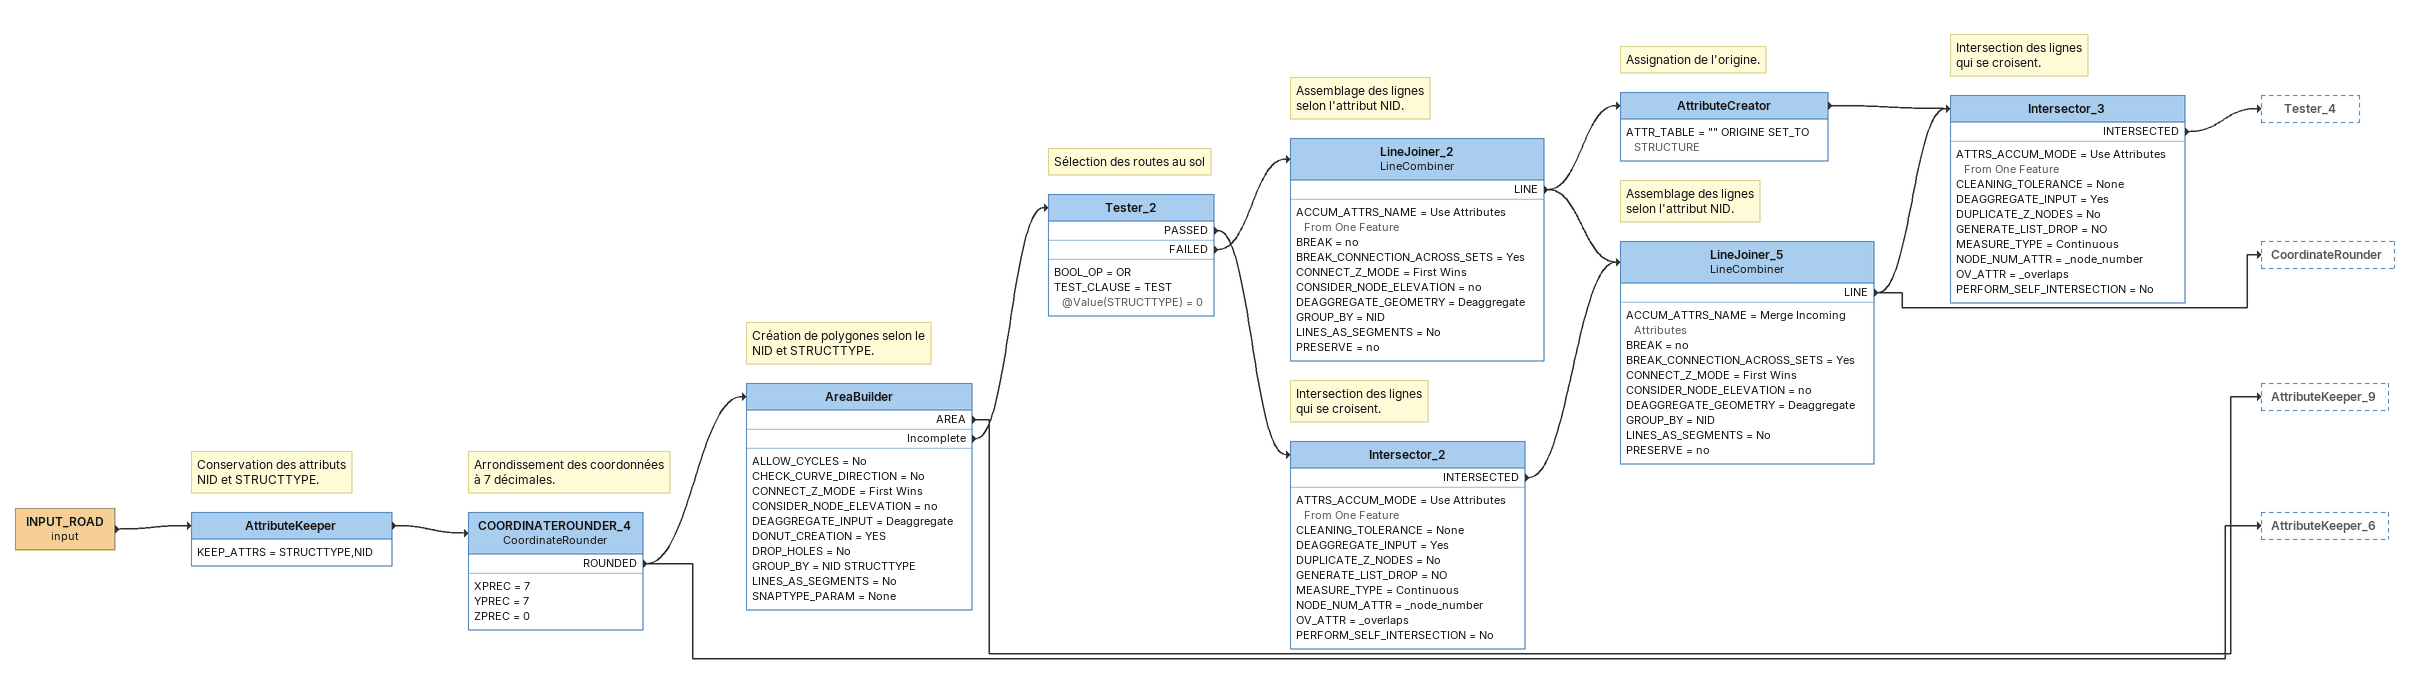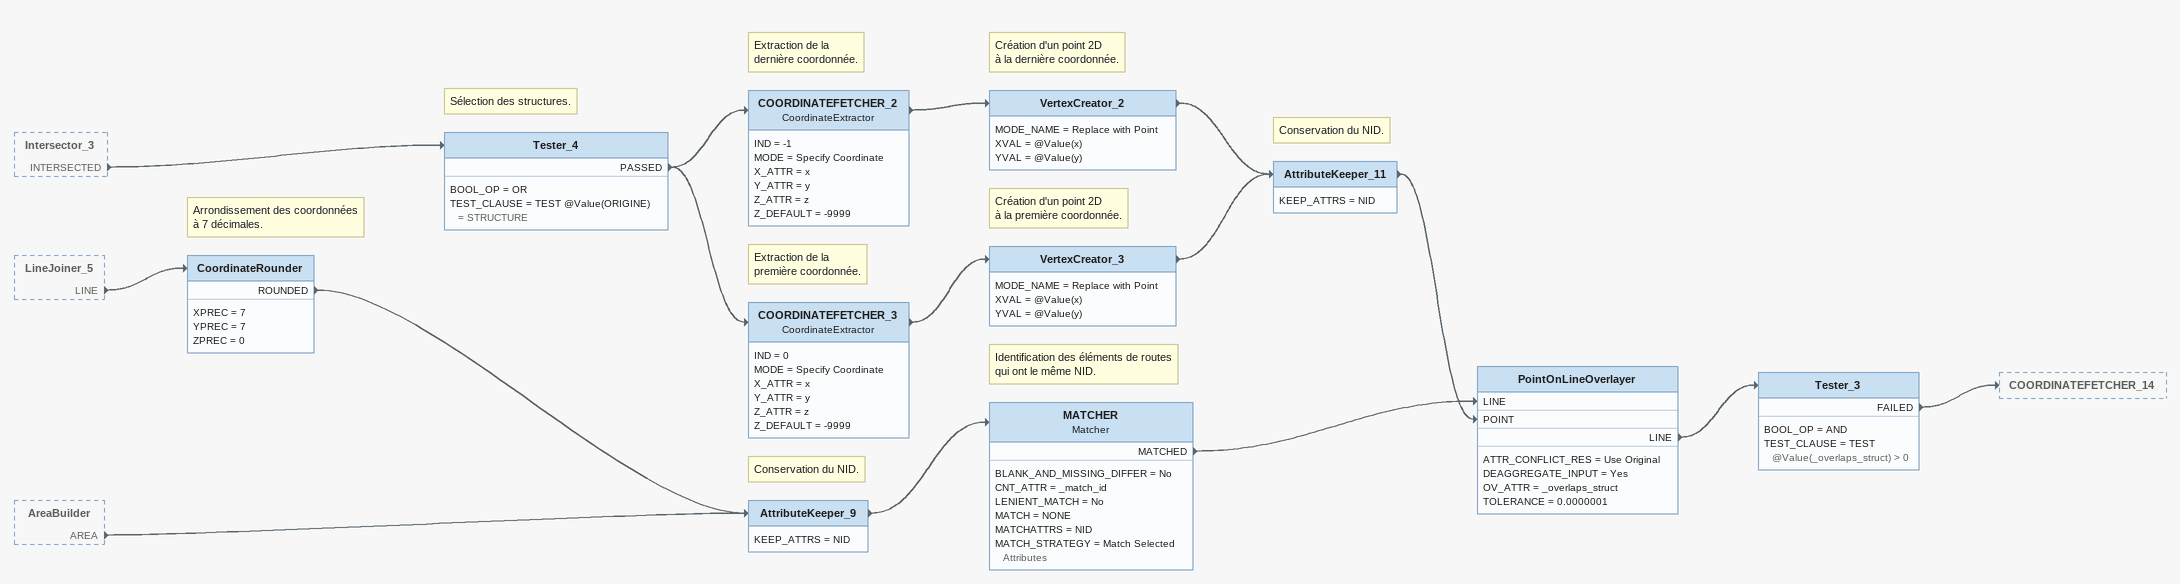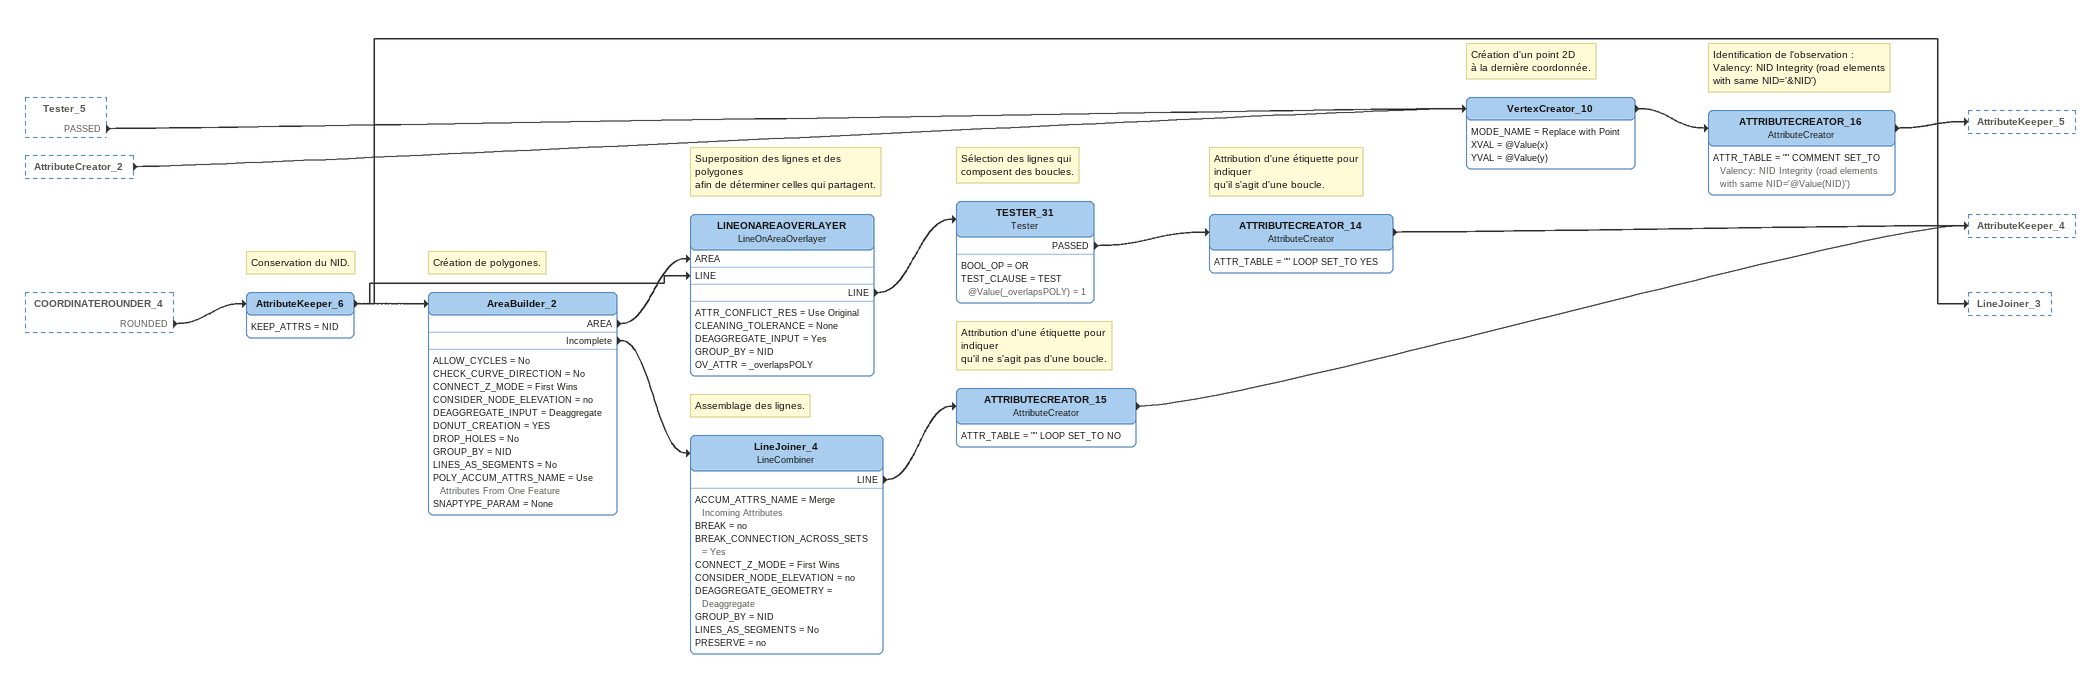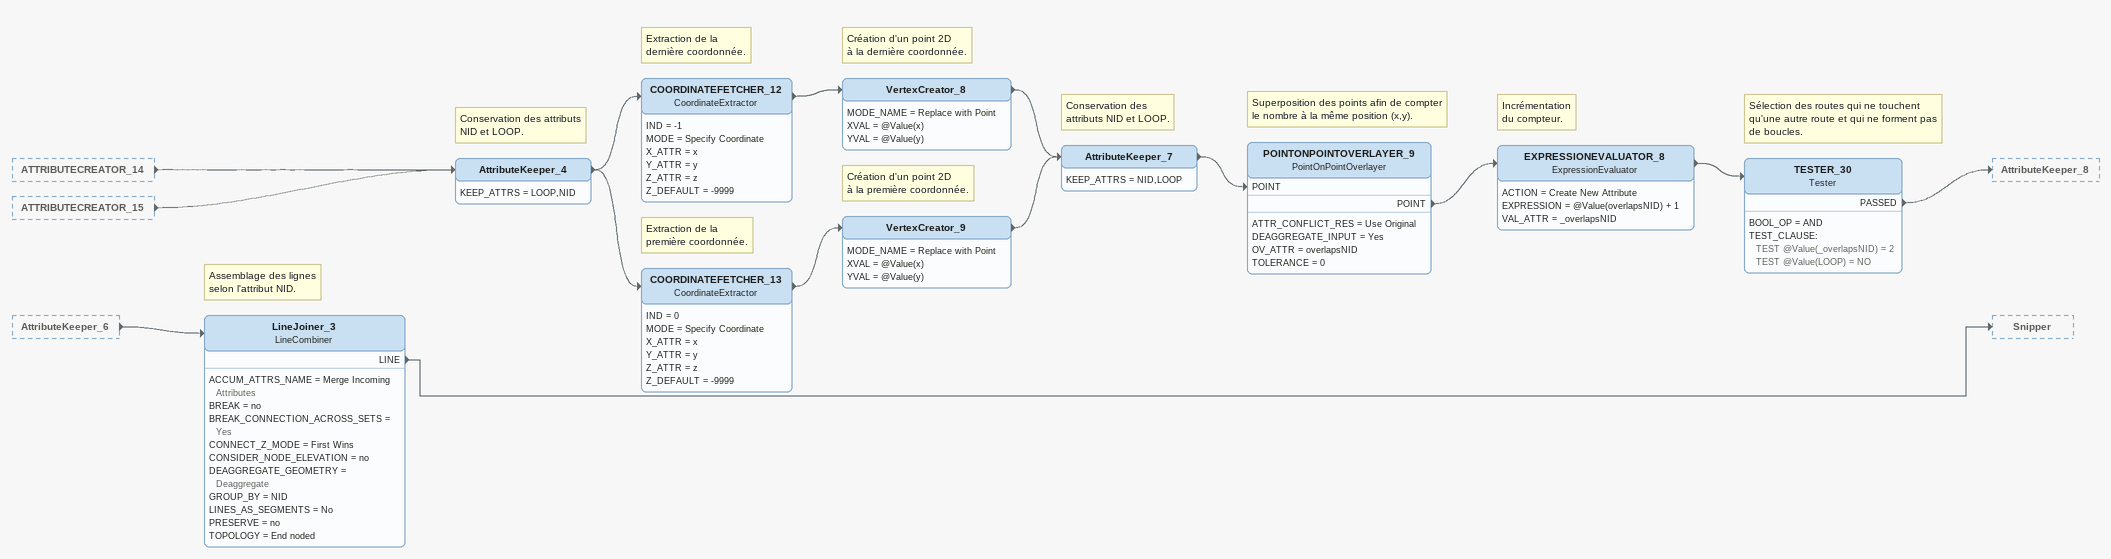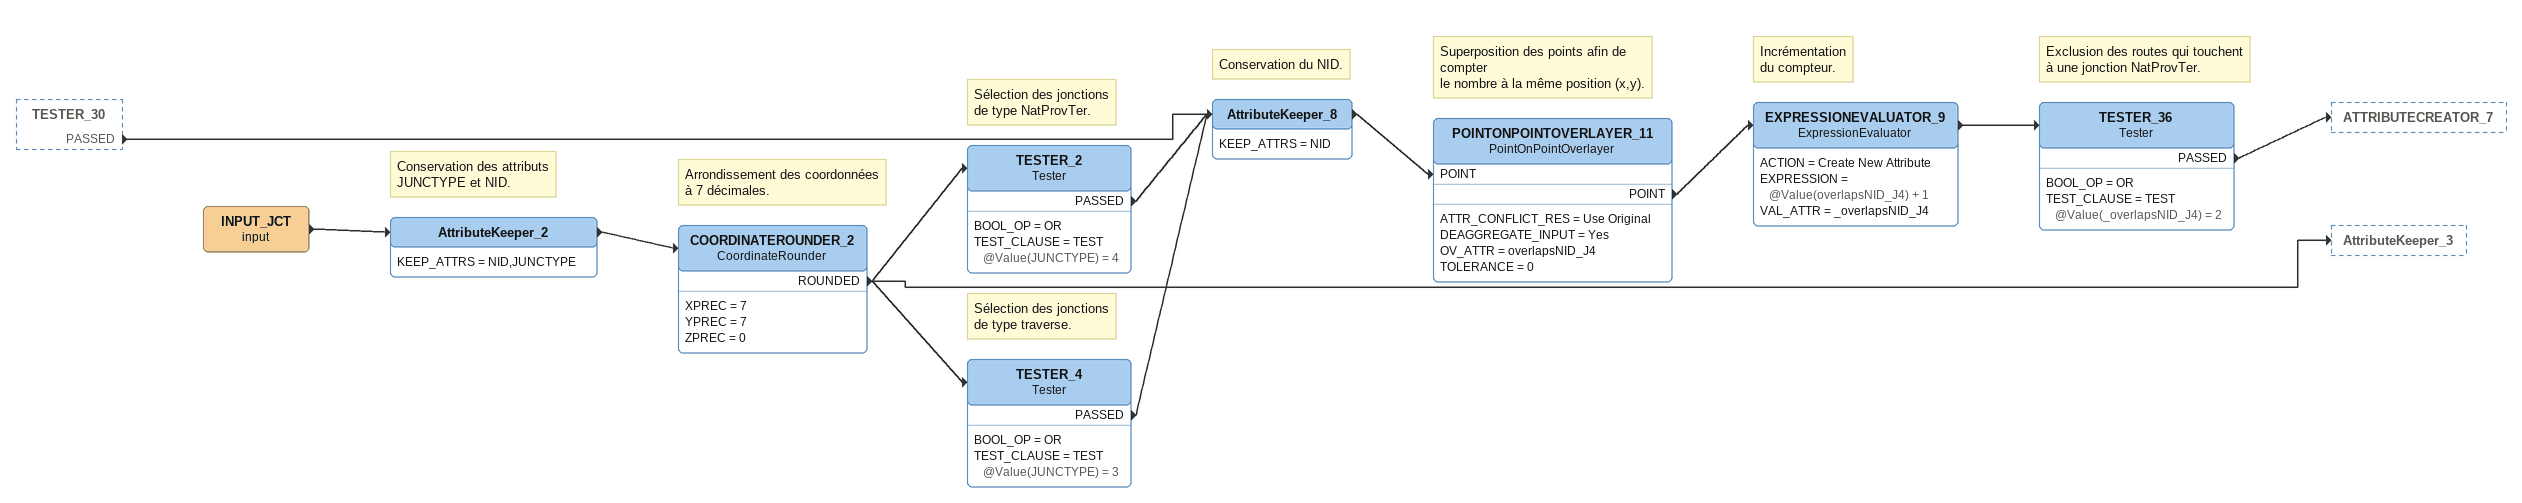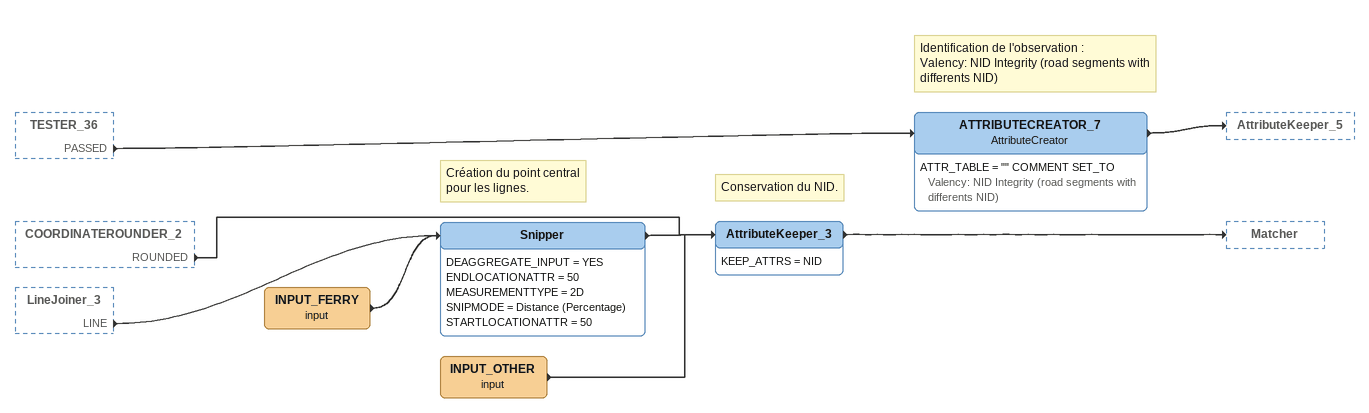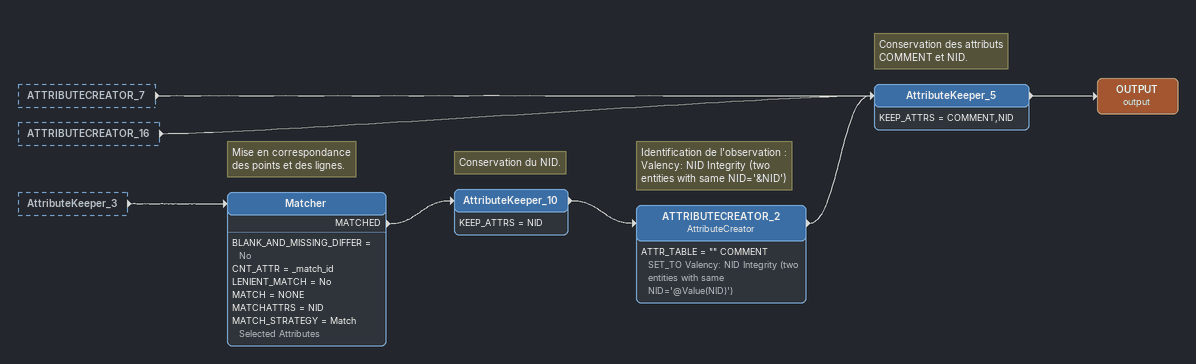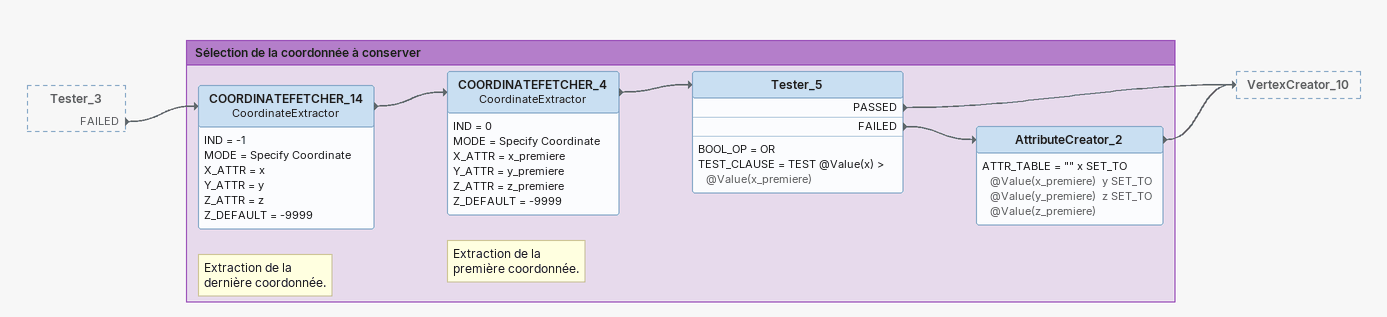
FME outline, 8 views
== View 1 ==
INPUT_ROAD (input)
    -> AttributeKeeper
Note: Conservation des attributs / NID et STRUCTTYPE.
AttributeKeeper
    KEEP_ATTRS = STRUCTTYPE,NID
    -> COORDINATEROUNDER_4
Note: Arrondissement des coordonnées / à 7 décimales.
COORDINATEROUNDER_4: CoordinateRounder
    XPREC = 7
    YPREC = 7
    ZPREC = 0
    ROUNDED -> AreaBuilder
    ROUNDED -> AttributeKeeper_6
Note: Création de polygones selon le / NID et STRUCTTYPE.
AreaBuilder
    ALLOW_CYCLES = No
    CHECK_CURVE_DIRECTION = No
    CONNECT_Z_MODE = First Wins
    CONSIDER_NODE_ELEVATION = no
    DEAGGREGATE_INPUT = Deaggregate
    DONUT_CREATION = YES
    DROP_HOLES = No
    GROUP_BY = NID STRUCTTYPE
    LINES_AS_SEGMENTS = No
    SNAPTYPE_PARAM = None
    AREA -> AttributeKeeper_9
    Incomplete -> Tester_2
Note: Sélection des routes au sol
Tester_2
    BOOL_OP = OR
    TEST_CLAUSE = TEST @Value(STRUCTTYPE) = 0
    PASSED -> Intersector_2
    FAILED -> LineJoiner_2
Note: Assemblage des lignes / selon l'attribut NID.
LineJoiner_2: LineCombiner
    ACCUM_ATTRS_NAME = Use Attributes From One Feature
    BREAK = no
    BREAK_CONNECTION_ACROSS_SETS = Yes
    CONNECT_Z_MODE = First Wins
    CONSIDER_NODE_ELEVATION = no
    DEAGGREGATE_GEOMETRY = Deaggregate
    GROUP_BY = NID
    LINES_AS_SEGMENTS = No
    PRESERVE = no
    LINE -> LineJoiner_5
    LINE -> AttributeCreator
Note: Assignation de l'origine.
AttributeCreator
    ATTR_TABLE = "" ORIGINE SET_TO STRUCTURE
    -> Intersector_3
Note: Intersection des lignes / qui se croisent.
Intersector_2
    ATTRS_ACCUM_MODE = Use Attributes From One Feature
    CLEANING_TOLERANCE = None
    DEAGGREGATE_INPUT = Yes
    DUPLICATE_Z_NODES = No
    GENERATE_LIST_DROP = NO
    MEASURE_TYPE = Continuous
    NODE_NUM_ATTR = _node_number
    OV_ATTR = _overlaps
    PERFORM_SELF_INTERSECTION = No
    INTERSECTED -> LineJoiner_5
Note: Assemblage des lignes / selon l'attribut NID.
LineJoiner_5: LineCombiner
    ACCUM_ATTRS_NAME = Merge Incoming Attributes
    BREAK = no
    BREAK_CONNECTION_ACROSS_SETS = Yes
    CONNECT_Z_MODE = First Wins
    CONSIDER_NODE_ELEVATION = no
    DEAGGREGATE_GEOMETRY = Deaggregate
    GROUP_BY = NID
    LINES_AS_SEGMENTS = No
    PRESERVE = no
    LINE -> Intersector_3
    LINE -> CoordinateRounder
Note: Intersection des lignes / qui se croisent.
Intersector_3
    ATTRS_ACCUM_MODE = Use Attributes From One Feature
    CLEANING_TOLERANCE = None
    DEAGGREGATE_INPUT = Yes
    DUPLICATE_Z_NODES = No
    GENERATE_LIST_DROP = NO
    MEASURE_TYPE = Continuous
    NODE_NUM_ATTR = _node_number
    OV_ATTR = _overlaps
    PERFORM_SELF_INTERSECTION = No
    INTERSECTED -> Tester_4

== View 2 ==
Intersector_3 [outside]
    INTERSECTED -> Tester_4
LineJoiner_5 [outside]
    LINE -> CoordinateRounder
AreaBuilder [outside]
    AREA -> AttributeKeeper_9
Note: Sélection des structures.
Tester_4
    BOOL_OP = OR
    TEST_CLAUSE = TEST @Value(ORIGINE) = STRUCTURE
    PASSED -> COORDINATEFETCHER_2
    PASSED -> COORDINATEFETCHER_3
Note: Extraction de la / dernière coordonnée.
COORDINATEFETCHER_2: CoordinateExtractor
    IND = -1
    MODE = Specify Coordinate
    X_ATTR = x
    Y_ATTR = y
    Z_ATTR = z
    Z_DEFAULT = -9999
    -> VertexCreator_2
Note: Création d'un point 2D / à la dernière coordonnée.
VertexCreator_2
    MODE_NAME = Replace with Point
    XVAL = @Value(x)
    YVAL = @Value(y)
    -> AttributeKeeper_11
Note: Extraction de la / première coordonnée.
COORDINATEFETCHER_3: CoordinateExtractor
    IND = 0
    MODE = Specify Coordinate
    X_ATTR = x
    Y_ATTR = y
    Z_ATTR = z
    Z_DEFAULT = -9999
    -> VertexCreator_3
Note: Création d'un point 2D / à la première coordonnée.
VertexCreator_3
    MODE_NAME = Replace with Point
    XVAL = @Value(x)
    YVAL = @Value(y)
    -> AttributeKeeper_11
Note: Conservation du NID.
AttributeKeeper_11
    KEEP_ATTRS = NID
    -> PointOnLineOverlayer [POINT]
Note: Arrondissement des coordonnées / à 7 décimales.
CoordinateRounder
    XPREC = 7
    YPREC = 7
    ZPREC = 0
    ROUNDED -> AttributeKeeper_9
Note: Conservation du NID.
AttributeKeeper_9
    KEEP_ATTRS = NID
    -> MATCHER
Note: Identification des éléments de routes / qui ont le même NID.
MATCHER: Matcher
    BLANK_AND_MISSING_DIFFER = No
    CNT_ATTR = _match_id
    LENIENT_MATCH = No
    MATCH = NONE
    MATCHATTRS = NID
    MATCH_STRATEGY = Match Selected Attributes
    MATCHED -> PointOnLineOverlayer [LINE]
PointOnLineOverlayer
    ATTR_CONFLICT_RES = Use Original
    DEAGGREGATE_INPUT = Yes
    OV_ATTR = _overlaps_struct
    TOLERANCE = 0.0000001
    LINE -> Tester_3
Tester_3
    BOOL_OP = AND
    TEST_CLAUSE = TEST @Value(_overlaps_struct) > 0
    FAILED -> COORDINATEFETCHER_14

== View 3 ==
Tester_5 [outside]
    PASSED -> VertexCreator_10
AttributeCreator_2 [outside]
    -> VertexCreator_10
COORDINATEROUNDER_4 [outside]
    ROUNDED -> AttributeKeeper_6
Note: Création d'un point 2D / à la dernière coordonnée.
VertexCreator_10
    MODE_NAME = Replace with Point
    XVAL = @Value(x)
    YVAL = @Value(y)
    -> ATTRIBUTECREATOR_16
Note: Identification de l'observation : / Valency: NID Integrity (road elements with same NID='&NID')
ATTRIBUTECREATOR_16: AttributeCreator
    ATTR_TABLE = "" COMMENT SET_TO Valency: NID Integrity (road elements with same NID='@Value(NID)')
    -> AttributeKeeper_5
Note: Conservation du NID.
AttributeKeeper_6
    KEEP_ATTRS = NID
    -> AreaBuilder_2
    -> LINEONAREAOVERLAYER [LINE]
    -> LineJoiner_3
Note: Création de polygones.
AreaBuilder_2
    ALLOW_CYCLES = No
    CHECK_CURVE_DIRECTION = No
    CONNECT_Z_MODE = First Wins
    CONSIDER_NODE_ELEVATION = no
    DEAGGREGATE_INPUT = Deaggregate
    DONUT_CREATION = YES
    DROP_HOLES = No
    GROUP_BY = NID
    LINES_AS_SEGMENTS = No
    POLY_ACCUM_ATTRS_NAME = Use Attributes From One Feature
    SNAPTYPE_PARAM = None
    AREA -> LINEONAREAOVERLAYER [AREA]
    Incomplete -> LineJoiner_4
Note: Superposition des lignes et des polygones / afin de déterminer celles qui partagent.
LINEONAREAOVERLAYER: LineOnAreaOverlayer
    ATTR_CONFLICT_RES = Use Original
    CLEANING_TOLERANCE = None
    DEAGGREGATE_INPUT = Yes
    GROUP_BY = NID
    OV_ATTR = _overlapsPOLY
    LINE -> TESTER_31
Note: Sélection des lignes qui / composent des boucles.
TESTER_31: Tester
    BOOL_OP = OR
    TEST_CLAUSE = TEST @Value(_overlapsPOLY) = 1
    PASSED -> ATTRIBUTECREATOR_14
Note: Attribution d'une étiquette pour indiquer / qu'il s'agit d'une boucle.
ATTRIBUTECREATOR_14: AttributeCreator
    ATTR_TABLE = "" LOOP SET_TO YES
    -> AttributeKeeper_4
Note: Assemblage des lignes.
LineJoiner_4: LineCombiner
    ACCUM_ATTRS_NAME = Merge Incoming Attributes
    BREAK = no
    BREAK_CONNECTION_ACROSS_SETS = Yes
    CONNECT_Z_MODE = First Wins
    CONSIDER_NODE_ELEVATION = no
    DEAGGREGATE_GEOMETRY = Deaggregate
    GROUP_BY = NID
    LINES_AS_SEGMENTS = No
    PRESERVE = no
    LINE -> ATTRIBUTECREATOR_15
Note: Attribution d'une étiquette pour indiquer / qu'il ne s'agit pas d'une boucle.
ATTRIBUTECREATOR_15: AttributeCreator
    ATTR_TABLE = "" LOOP SET_TO NO
    -> AttributeKeeper_4

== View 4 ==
ATTRIBUTECREATOR_14 [outside]
    -> AttributeKeeper_4
ATTRIBUTECREATOR_15 [outside]
    -> AttributeKeeper_4
AttributeKeeper_6 [outside]
    -> LineJoiner_3
Note: Conservation des attributs / NID et LOOP.
AttributeKeeper_4
    KEEP_ATTRS = LOOP,NID
    -> COORDINATEFETCHER_12
    -> COORDINATEFETCHER_13
Note: Extraction de la / dernière coordonnée.
COORDINATEFETCHER_12: CoordinateExtractor
    IND = -1
    MODE = Specify Coordinate
    X_ATTR = x
    Y_ATTR = y
    Z_ATTR = z
    Z_DEFAULT = -9999
    -> VertexCreator_8
Note: Création d'un point 2D / à la dernière coordonnée.
VertexCreator_8
    MODE_NAME = Replace with Point
    XVAL = @Value(x)
    YVAL = @Value(y)
    -> AttributeKeeper_7
Note: Extraction de la / première coordonnée.
COORDINATEFETCHER_13: CoordinateExtractor
    IND = 0
    MODE = Specify Coordinate
    X_ATTR = x
    Y_ATTR = y
    Z_ATTR = z
    Z_DEFAULT = -9999
    -> VertexCreator_9
Note: Création d'un point 2D / à la première coordonnée.
VertexCreator_9
    MODE_NAME = Replace with Point
    XVAL = @Value(x)
    YVAL = @Value(y)
    -> AttributeKeeper_7
Note: Conservation des / attributs NID et LOOP.
AttributeKeeper_7
    KEEP_ATTRS = NID,LOOP
    -> POINTONPOINTOVERLAYER_9 [POINT]
Note: Superposition des points afin de compter / le nombre à la même position (x,y).
POINTONPOINTOVERLAYER_9: PointOnPointOverlayer
    ATTR_CONFLICT_RES = Use Original
    DEAGGREGATE_INPUT = Yes
    OV_ATTR = overlapsNID
    TOLERANCE = 0
    POINT -> EXPRESSIONEVALUATOR_8
Note: Incrémentation / du compteur.
EXPRESSIONEVALUATOR_8: ExpressionEvaluator
    ACTION = Create New Attribute
    EXPRESSION = @Value(overlapsNID) + 1
    VAL_ATTR = _overlapsNID
    -> TESTER_30
Note: Sélection des routes qui ne touchent / qu'une autre route et qui ne forment pas de boucles.
TESTER_30: Tester
    BOOL_OP = AND
    TEST_CLAUSE:
      TEST @Value(_overlapsNID) = 2
      TEST @Value(LOOP) = NO
    PASSED -> AttributeKeeper_8
Note: Assemblage des lignes / selon l'attribut NID.
LineJoiner_3: LineCombiner
    ACCUM_ATTRS_NAME = Merge Incoming Attributes
    BREAK = no
    BREAK_CONNECTION_ACROSS_SETS = Yes
    CONNECT_Z_MODE = First Wins
    CONSIDER_NODE_ELEVATION = no
    DEAGGREGATE_GEOMETRY = Deaggregate
    GROUP_BY = NID
    LINES_AS_SEGMENTS = No
    PRESERVE = no
    TOPOLOGY = End noded
    LINE -> Snipper

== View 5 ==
TESTER_30 [outside]
    PASSED -> AttributeKeeper_8
INPUT_JCT (input)
    -> AttributeKeeper_2
Note: Conservation des attributs / JUNCTYPE et NID.
AttributeKeeper_2
    KEEP_ATTRS = NID,JUNCTYPE
    -> COORDINATEROUNDER_2
Note: Arrondissement des coordonnées / à 7 décimales.
COORDINATEROUNDER_2: CoordinateRounder
    XPREC = 7
    YPREC = 7
    ZPREC = 0
    ROUNDED -> TESTER_2
    ROUNDED -> TESTER_4
    ROUNDED -> AttributeKeeper_3
Note: Sélection des jonctions / de type NatProvTer.
TESTER_2: Tester
    BOOL_OP = OR
    TEST_CLAUSE = TEST @Value(JUNCTYPE) = 4
    PASSED -> AttributeKeeper_8
Note: Sélection des jonctions / de type traverse.
TESTER_4: Tester
    BOOL_OP = OR
    TEST_CLAUSE = TEST @Value(JUNCTYPE) = 3
    PASSED -> AttributeKeeper_8
Note: Conservation du NID.
AttributeKeeper_8
    KEEP_ATTRS = NID
    -> POINTONPOINTOVERLAYER_11 [POINT]
Note: Superposition des points afin de compter / le nombre à la même position (x,y).
POINTONPOINTOVERLAYER_11: PointOnPointOverlayer
    ATTR_CONFLICT_RES = Use Original
    DEAGGREGATE_INPUT = Yes
    OV_ATTR = overlapsNID_J4
    TOLERANCE = 0
    POINT -> EXPRESSIONEVALUATOR_9
Note: Incrémentation / du compteur.
EXPRESSIONEVALUATOR_9: ExpressionEvaluator
    ACTION = Create New Attribute
    EXPRESSION = @Value(overlapsNID_J4) + 1
    VAL_ATTR = _overlapsNID_J4
    -> TESTER_36
Note: Exclusion des routes qui touchent / à une jonction NatProvTer.
TESTER_36: Tester
    BOOL_OP = OR
    TEST_CLAUSE = TEST @Value(_overlapsNID_J4) = 2
    PASSED -> ATTRIBUTECREATOR_7

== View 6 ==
TESTER_36 [outside]
    PASSED -> ATTRIBUTECREATOR_7
COORDINATEROUNDER_2 [outside]
    ROUNDED -> AttributeKeeper_3
LineJoiner_3 [outside]
    LINE -> Snipper
Note: Identification de l'observation : / Valency: NID Integrity (road segments with differents NID)
ATTRIBUTECREATOR_7: AttributeCreator
    ATTR_TABLE = "" COMMENT SET_TO Valency: NID Integrity (road segments with differents NID)
    -> AttributeKeeper_5
INPUT_FERRY (input)
    -> Snipper
Note: Création du point central / pour les lignes.
Snipper
    DEAGGREGATE_INPUT = YES
    ENDLOCATIONATTR = 50
    MEASUREMENTTYPE = 2D
    SNIPMODE = Distance (Percentage)
    STARTLOCATIONATTR = 50
    -> AttributeKeeper_3
INPUT_OTHER (input)
    -> AttributeKeeper_3
Note: Conservation du NID.
AttributeKeeper_3
    KEEP_ATTRS = NID
    -> Matcher

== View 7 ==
ATTRIBUTECREATOR_7 [outside]
    -> AttributeKeeper_5
ATTRIBUTECREATOR_16 [outside]
    -> AttributeKeeper_5
AttributeKeeper_3 [outside]
    -> Matcher
Note: Mise en correspondance / des points et des lignes.
Matcher
    BLANK_AND_MISSING_DIFFER = No
    CNT_ATTR = _match_id
    LENIENT_MATCH = No
    MATCH = NONE
    MATCHATTRS = NID
    MATCH_STRATEGY = Match Selected Attributes
    MATCHED -> AttributeKeeper_10
Note: Conservation du NID.
AttributeKeeper_10
    KEEP_ATTRS = NID
    -> ATTRIBUTECREATOR_2
Note: Identification de l'observation : / Valency: NID Integrity (two entities with same NID='&NID')
ATTRIBUTECREATOR_2: AttributeCreator
    ATTR_TABLE = "" COMMENT SET_TO Valency: NID Integrity (two entities with same NID='@Value(NID)')
    -> AttributeKeeper_5
Note: Conservation des attributs / COMMENT et NID.
AttributeKeeper_5
    KEEP_ATTRS = COMMENT,NID
    -> OUTPUT (output)
OUTPUT (output)

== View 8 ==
Tester_3 [outside]
    FAILED -> COORDINATEFETCHER_14

Bookmark: Sélection de la coordonnée à conserver
Note: Extraction de la / dernière coordonnée.
COORDINATEFETCHER_14: CoordinateExtractor
    IND = -1
    MODE = Specify Coordinate
    X_ATTR = x
    Y_ATTR = y
    Z_ATTR = z
    Z_DEFAULT = -9999
    -> COORDINATEFETCHER_4
Note: Extraction de la / première coordonnée.
COORDINATEFETCHER_4: CoordinateExtractor
    IND = 0
    MODE = Specify Coordinate
    X_ATTR = x_premiere
    Y_ATTR = y_premiere
    Z_ATTR = z_premiere
    Z_DEFAULT = -9999
    -> Tester_5
Tester_5
    BOOL_OP = OR
    TEST_CLAUSE = TEST @Value(x) > @Value(x_premiere)
    PASSED -> VertexCreator_10
    FAILED -> AttributeCreator_2
AttributeCreator_2
    ATTR_TABLE = "" x SET_TO @Value(x_premiere)  y SET_TO @Value(y_premiere)  z SET_TO @Value(z_premiere)
    -> VertexCreator_10
